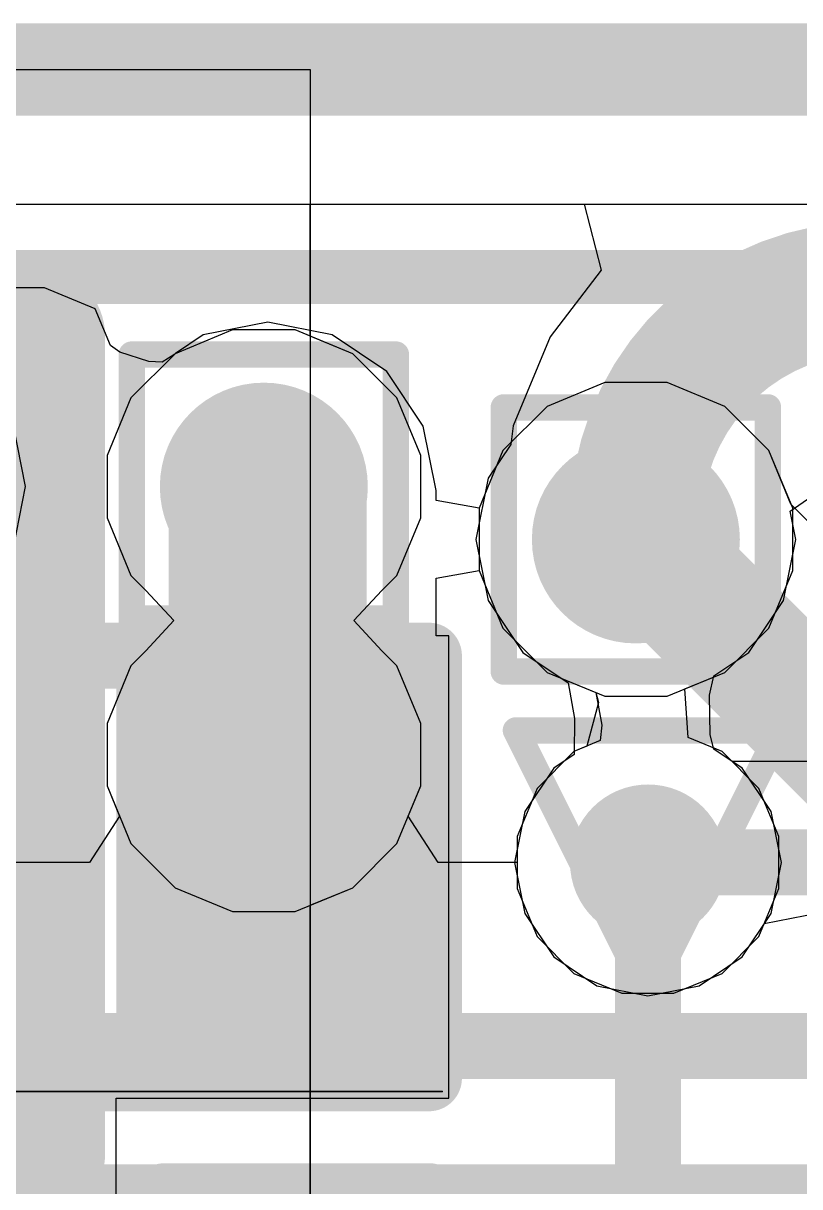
# Model space of a CAD drawing. Header units: inches. Extents: x -6 to 283, y -12 to 154.
# Drawn here: x 34.033 to 35.527, y 18.211 to 20.449 of the extents above; entities that cross this region are included whole.
import ezdxf

# ---------------------------------------------------------------- set-up
doc = ezdxf.new("R2010")
doc.units = ezdxf.units.IN
for name, color, linetype in [('Board Outline', 216, 'Continuous'), ('Bottom Layer', 5, 'Continuous'), ('Bottom Overlay', 54, 'Continuous'), ('Bottom Paste', 16, 'Continuous'), ('Bottom Solder', 6, 'Continuous'), ('Drill Drawing', 1, 'Continuous'), ('GND-1', 16, 'Continuous'), ('GND-2', 90, 'Continuous'), ('GND-3', 216, 'Continuous'), ('GND-4', 54, 'Continuous'), ('PWR-1', 156, 'Continuous'), ('PWR-2', 130, 'Continuous'), ('Signal L1', 76, 'Continuous'), ('Signal L2', 6, 'Continuous'), ('Top Layer', 1, 'Continuous'), ('Top Overlay', 2, 'Continuous'), ('Via Holes', 16, 'Continuous')]:
    doc.layers.add(name, color=color, linetype=linetype)

# ---------------------------------------------------------------- blocks, each defined once
blk = doc.blocks.new('AP6275S__49')
at = {"layer": 'Top Overlay'}
for points in [[(6.4008, 6.5532, 0.254, 0.254, 0), (7.5184, 6.5532, 0.254, 0.254, 0)], [(7.5184, 4.9784, 0.254, 0.254, 0), (7.5184, 6.5532, 0.254, 0.254, 0)]]:
    blk.add_lwpolyline(points, format="xyseb", dxfattribs=at)
for points in [[(7.4549, 6.5532, 0.127, 0.127, 1), (7.5819, 6.5532, 0.127, 0.127, 1)], [(7.4549, 6.5532, 0.127, 0.127, 1), (7.5819, 6.5532, 0.127, 0.127, 1)], [(7.4549, 4.9784, 0.127, 0.127, 1), (7.5819, 4.9784, 0.127, 0.127, 1)]]:
    blk.add_lwpolyline(points, format="xyseb", close=True, dxfattribs=at)
blk = doc.blocks.new('R___0402_B_138')
at = {"layer": 'Bottom Layer'}
for points in [[(-0.2413, 0.3175), (-0.2413, -0.3175), (-0.6985, -0.3175), (-0.6985, 0.3175)], [(0.6985, 0.3175), (0.6985, -0.3175), (0.2413, -0.3175), (0.2413, 0.3175)]]:
    blk.add_hatch(color=5, dxfattribs=at).paths.add_polyline_path(points)
at = {"layer": 'Bottom Paste'}
for points in [[(-0.2413, 0.3175), (-0.2413, -0.3175), (-0.6985, -0.3175), (-0.6985, 0.3175)], [(0.6985, 0.3175), (0.6985, -0.3175), (0.2413, -0.3175), (0.2413, 0.3175)]]:
    blk.add_hatch(color=16, dxfattribs=at).paths.add_polyline_path(points)
at = {"layer": 'Bottom Solder'}
for points in [[(-0.1863, 0.3725), (-0.1863, -0.3725), (-0.7535, -0.3725), (-0.7535, 0.3725)], [(0.7535, 0.3725), (0.7535, -0.3725), (0.1863, -0.3725), (0.1863, 0.3725)]]:
    blk.add_hatch(color=6, dxfattribs=at).paths.add_polyline_path(points)
at = {"layer": 'Bottom Overlay'}
for points in [[(0.7874, 0.4064, 0.127, 0.127, 0), (-0.7874, 0.4064, 0.127, 0.127, 0)], [(-0.7874, 0.4064, 0.127, 0.127, 0), (-0.7874, -0.4064, 0.127, 0.127, 0)], [(0.7874, 0.4064, 0.127, 0.127, 0), (0.7874, -0.4064, 0.127, 0.127, 0)], [(0.8128, 0.4318, 0.00323, 0.00323, 0), (-0.8128, 0.4318, 0.00323, 0.00323, 0)], [(0.7874, -0.4064, 0.127, 0.127, 0), (-0.7874, -0.4064, 0.127, 0.127, 0)]]:
    blk.add_lwpolyline(points, format="xyseb", dxfattribs=at)
for points in [[(-0.8191, 0.4064, 0.0635, 0.0635, 1), (-0.7556, 0.4064, 0.0635, 0.0635, 1)], [(-0.8191, 0.4064, 0.0635, 0.0635, 1), (-0.7556, 0.4064, 0.0635, 0.0635, 1)], [(0.7556, 0.4064, 0.0635, 0.0635, 1), (0.8191, 0.4064, 0.0635, 0.0635, 1)], [(0.7556, 0.4064, 0.0635, 0.0635, 1), (0.8191, 0.4064, 0.0635, 0.0635, 1)], [(-0.8136, 0.4318, 0.00161, 0.00161, 1), (-0.812, 0.4318, 0.00161, 0.00161, 1)], [(0.812, 0.4318, 0.00161, 0.00161, 1), (0.8136, 0.4318, 0.00161, 0.00161, 1)], [(-0.8191, -0.4064, 0.0635, 0.0635, 1), (-0.7556, -0.4064, 0.0635, 0.0635, 1)], [(-0.8191, -0.4064, 0.0635, 0.0635, 1), (-0.7556, -0.4064, 0.0635, 0.0635, 1)], [(0.7556, -0.4064, 0.0635, 0.0635, 1), (0.8191, -0.4064, 0.0635, 0.0635, 1)], [(0.7556, -0.4064, 0.0635, 0.0635, 1), (0.8191, -0.4064, 0.0635, 0.0635, 1)]]:
    blk.add_lwpolyline(points, format="xyseb", close=True, dxfattribs=at)
blk = doc.blocks.new('C___0402_B_473')
at = {"layer": 'Bottom Layer'}
for points in [[(-0.2413, 0.3175), (-0.2413, -0.3175), (-0.6985, -0.3175), (-0.6985, 0.3175)], [(0.6985, 0.3175), (0.6985, -0.3175), (0.2413, -0.3175), (0.2413, 0.3175)]]:
    blk.add_hatch(color=5, dxfattribs=at).paths.add_polyline_path(points)
at = {"layer": 'Bottom Paste'}
for points in [[(-0.2413, 0.3175), (-0.2413, -0.3175), (-0.6985, -0.3175), (-0.6985, 0.3175)], [(0.6985, 0.3175), (0.6985, -0.3175), (0.2413, -0.3175), (0.2413, 0.3175)]]:
    blk.add_hatch(color=16, dxfattribs=at).paths.add_polyline_path(points)
at = {"layer": 'Bottom Solder'}
for points in [[(-0.1813, 0.3775), (-0.1813, -0.3775), (-0.7585, -0.3775), (-0.7585, 0.3775)], [(0.7585, 0.3775), (0.7585, -0.3775), (0.1813, -0.3775), (0.1813, 0.3775)]]:
    blk.add_hatch(color=6, dxfattribs=at).paths.add_polyline_path(points)
at = {"layer": 'Bottom Overlay'}
for points in [[(-0.7874, 0.4064, 0.127, 0.127, 0), (-0.7874, -0.4064, 0.127, 0.127, 0)], [(-0.2794, 0.4064, 0.127, 0.127, 0), (-0.7874, 0.4064, 0.127, 0.127, 0)], [(0.7874, 0.4064, 0.127, 0.127, 0), (0.2794, 0.4064, 0.127, 0.127, 0)], [(0.7874, 0.4064, 0.127, 0.127, 0), (0.7874, -0.4064, 0.127, 0.127, 0)], [(-0.2794, -0.4064, 0.127, 0.127, 0), (-0.7874, -0.4064, 0.127, 0.127, 0)], [(0.7874, -0.4064, 0.127, 0.127, 0), (0.2794, -0.4064, 0.127, 0.127, 0)]]:
    blk.add_lwpolyline(points, format="xyseb", dxfattribs=at)
for points in [[(-0.8191, 0.4064, 0.0635, 0.0635, 1), (-0.7556, 0.4064, 0.0635, 0.0635, 1)], [(-0.8191, 0.4064, 0.0635, 0.0635, 1), (-0.7556, 0.4064, 0.0635, 0.0635, 1)], [(-0.3111, 0.4064, 0.0635, 0.0635, 1), (-0.2477, 0.4064, 0.0635, 0.0635, 1)], [(0.2477, 0.4064, 0.0635, 0.0635, 1), (0.3112, 0.4064, 0.0635, 0.0635, 1)], [(0.7556, 0.4064, 0.0635, 0.0635, 1), (0.8191, 0.4064, 0.0635, 0.0635, 1)], [(0.7556, 0.4064, 0.0635, 0.0635, 1), (0.8191, 0.4064, 0.0635, 0.0635, 1)], [(-0.8191, -0.4064, 0.0635, 0.0635, 1), (-0.7556, -0.4064, 0.0635, 0.0635, 1)], [(-0.8191, -0.4064, 0.0635, 0.0635, 1), (-0.7556, -0.4064, 0.0635, 0.0635, 1)], [(-0.3111, -0.4064, 0.0635, 0.0635, 1), (-0.2477, -0.4064, 0.0635, 0.0635, 1)], [(0.2477, -0.4064, 0.0635, 0.0635, 1), (0.3112, -0.4064, 0.0635, 0.0635, 1)], [(0.7556, -0.4064, 0.0635, 0.0635, 1), (0.8191, -0.4064, 0.0635, 0.0635, 1)], [(0.7556, -0.4064, 0.0635, 0.0635, 1), (0.8191, -0.4064, 0.0635, 0.0635, 1)]]:
    blk.add_lwpolyline(points, format="xyseb", close=True, dxfattribs=at)

msp = doc.modelspace()

# ---------------------------------------------------------------- hatches: boundary and pattern name
at = {"layer": 'Bottom Layer'}
msp.add_hatch(color=5, dxfattribs=at).paths.add_polyline_path([(32.0133, 17.4324), (34.0744, 17.4324), (34.0744, 19.8022), (32.0133, 19.8022)])
h = msp.add_hatch(color=5, dxfattribs=at)
edge = h.paths.add_edge_path()
edge.add_arc((34.4961, 19.5575), 0.2, 0, 360)
h = msp.add_hatch(color=5, dxfattribs=at)
edge = h.paths.add_edge_path()
edge.add_arc((35.2116, 19.4559), 0.2, 0, 360)
h = msp.add_hatch(color=5, dxfattribs=at)
edge = h.paths.add_edge_path()
edge.add_arc((34.4961, 19.0418), 0.2, 0, 360)
at = {"layer": 'GND-1'}
h = msp.add_hatch(color=16, dxfattribs=at)
edge = h.paths.add_edge_path()
edge.add_arc((34.4961, 19.5575), 0.2, 0, 360)
h = msp.add_hatch(color=16, dxfattribs=at)
edge = h.paths.add_edge_path()
edge.add_arc((35.2116, 19.4559), 0.2, 0, 360)
h = msp.add_hatch(color=16, dxfattribs=at)
edge = h.paths.add_edge_path()
edge.add_arc((34.4961, 19.0418), 0.2, 0, 360)
at = {"layer": 'GND-2'}
h = msp.add_hatch(color=90, dxfattribs=at)
edge = h.paths.add_edge_path()
edge.add_arc((34.4961, 19.5575), 0.2, 0, 360)
h = msp.add_hatch(color=90, dxfattribs=at)
edge = h.paths.add_edge_path()
edge.add_arc((35.2116, 19.4559), 0.2, 0, 360)
h = msp.add_hatch(color=90, dxfattribs=at)
edge = h.paths.add_edge_path()
edge.add_arc((34.4961, 19.0418), 0.2, 0, 360)
h = msp.add_hatch(color=90, dxfattribs=at)
edge = h.paths.add_edge_path()
edge.add_arc((35.2349, 18.8346), 0.15, 0, 360)
at = {"layer": 'GND-3'}
h = msp.add_hatch(color=216, dxfattribs=at)
edge = h.paths.add_edge_path()
edge.add_arc((34.4961, 19.5575), 0.2, 0, 360)
h = msp.add_hatch(color=216, dxfattribs=at)
edge = h.paths.add_edge_path()
edge.add_arc((35.2116, 19.4559), 0.2, 0, 360)
h = msp.add_hatch(color=216, dxfattribs=at)
edge = h.paths.add_edge_path()
edge.add_arc((34.4961, 19.0418), 0.2, 0, 360)
h = msp.add_hatch(color=216, dxfattribs=at)
edge = h.paths.add_edge_path()
edge.add_arc((35.2349, 18.8346), 0.15, 0, 360)
at = {"layer": 'GND-4'}
h = msp.add_hatch(color=54, dxfattribs=at)
edge = h.paths.add_edge_path()
edge.add_arc((34.4961, 19.5575), 0.2, 0, 360)
h = msp.add_hatch(color=54, dxfattribs=at)
edge = h.paths.add_edge_path()
edge.add_arc((35.2116, 19.4559), 0.2, 0, 360)
h = msp.add_hatch(color=54, dxfattribs=at)
edge = h.paths.add_edge_path()
edge.add_arc((34.4961, 19.0418), 0.2, 0, 360)
at = {"layer": 'PWR-1'}
h = msp.add_hatch(color=156, dxfattribs=at)
edge = h.paths.add_edge_path()
edge.add_arc((34.4961, 19.5575), 0.2, 0, 360)
h = msp.add_hatch(color=156, dxfattribs=at)
edge = h.paths.add_edge_path()
edge.add_arc((35.2116, 19.4559), 0.2, 0, 360)
h = msp.add_hatch(color=156, dxfattribs=at)
edge = h.paths.add_edge_path()
edge.add_arc((34.4961, 19.0418), 0.2, 0, 360)
h = msp.add_hatch(color=156, dxfattribs=at)
edge = h.paths.add_edge_path()
edge.add_arc((35.2349, 18.8346), 0.15, 0, 360)
at = {"layer": 'PWR-2'}
h = msp.add_hatch(color=130, dxfattribs=at)
edge = h.paths.add_edge_path()
edge.add_arc((34.4961, 19.5575), 0.2, 0, 360)
h = msp.add_hatch(color=130, dxfattribs=at)
edge = h.paths.add_edge_path()
edge.add_arc((35.2116, 19.4559), 0.2, 0, 360)
h = msp.add_hatch(color=130, dxfattribs=at)
edge = h.paths.add_edge_path()
edge.add_arc((34.4961, 19.0418), 0.2, 0, 360)
h = msp.add_hatch(color=130, dxfattribs=at)
edge = h.paths.add_edge_path()
edge.add_arc((35.2349, 18.8346), 0.15, 0, 360)
at = {"layer": 'Signal L1'}
h = msp.add_hatch(color=76, dxfattribs=at)
edge = h.paths.add_edge_path()
edge.add_arc((34.4961, 19.5575), 0.2, 0, 360)
h = msp.add_hatch(color=76, dxfattribs=at)
edge = h.paths.add_edge_path()
edge.add_arc((35.2116, 19.4559), 0.2, 0, 360)
h = msp.add_hatch(color=76, dxfattribs=at)
edge = h.paths.add_edge_path()
edge.add_arc((34.4961, 19.0418), 0.2, 0, 360)
h = msp.add_hatch(color=76, dxfattribs=at)
edge = h.paths.add_edge_path()
edge.add_arc((35.2349, 18.8346), 0.15, 0, 360)
at = {"layer": 'Signal L2'}
h = msp.add_hatch(color=6, dxfattribs=at)
edge = h.paths.add_edge_path()
edge.add_arc((34.4961, 19.5575), 0.2, 0, 360)
h = msp.add_hatch(color=6, dxfattribs=at)
edge = h.paths.add_edge_path()
edge.add_arc((35.2116, 19.4559), 0.2, 0, 360)
h = msp.add_hatch(color=6, dxfattribs=at)
edge = h.paths.add_edge_path()
edge.add_arc((34.4961, 19.0418), 0.2, 0, 360)
h = msp.add_hatch(color=6, dxfattribs=at)
edge = h.paths.add_edge_path()
edge.add_arc((35.2349, 18.8346), 0.15, 0, 360)
at = {"layer": 'Top Layer'}
h = msp.add_hatch(color=1, dxfattribs=at)
edge = h.paths.add_edge_path()
edge.add_arc((34.4961, 19.5575), 0.2, 0, 360)
h = msp.add_hatch(color=1, dxfattribs=at)
edge = h.paths.add_edge_path()
edge.add_arc((35.2116, 19.4559), 0.2, 0, 360)
h = msp.add_hatch(color=1, dxfattribs=at)
edge = h.paths.add_edge_path()
edge.add_arc((34.4961, 19.0418), 0.2, 0, 360)
at = {"layer": 'Via Holes'}
h = msp.add_hatch(color=7, dxfattribs=at)
edge = h.paths.add_edge_path()
edge.add_arc((34.4961, 19.5575), 0.1, 0, 360)
h = msp.add_hatch(color=7, dxfattribs=at)
edge = h.paths.add_edge_path()
edge.add_arc((35.2116, 19.4559), 0.1, 0, 360)
h = msp.add_hatch(color=7, dxfattribs=at)
edge = h.paths.add_edge_path()
edge.add_arc((34.4961, 19.0418), 0.1, 0, 360)
h = msp.add_hatch(color=7, dxfattribs=at)
edge = h.paths.add_edge_path()
edge.add_arc((35.2349, 18.8346), 0.075, 0, 360)

# ---------------------------------------------------------------- linework, layer by layer
at = {"layer": 'Board Outline'}
msp.add_lwpolyline([(12.0364, 20.3599, 0.1778, 0.1778, 0), (75.5509, 20.3599, 0.1778, 0.1778, 0)], format="xyseb", dxfattribs=at)
at = {"layer": 'Bottom Layer'}
for p, q in [((12.0364, 20.1009), (45.7536, 20.1009)), ((34.0744, 19.9397), (32.0133, 19.9397)), ((34.1716, 19.8994), (34.0744, 19.9397)), ((34.2009, 19.8287), (34.1716, 19.8994)), ((34.5035, 19.8739), (34.3796, 19.8492)), ((34.6274, 19.8492), (34.5035, 19.8739)), ((34.2192, 19.8163), (34.2009, 19.8287)), ((34.3796, 19.8492), (34.3262, 19.8136)), ((34.7324, 19.7791), (34.6274, 19.8492)), ((34.2751, 19.7982), (34.2192, 19.8163)), ((34.3246, 19.8125), (34.3008, 19.7966)), ((34.3253, 19.8132), (34.3246, 19.8125)), ((34.3262, 19.8136), (34.3253, 19.8132)), ((34.3008, 19.7966), (34.2751, 19.7982)), ((34.8026, 19.6741), (34.7324, 19.7791)), ((35.1516, 19.7575), (35.0408, 19.7116)), ((35.2716, 19.7575), (35.1516, 19.7575)), ((35.3825, 19.7116), (35.2716, 19.7575)), ((35.0408, 19.7116), (34.9559, 19.6268)), ((35.4673, 19.6268), (35.3825, 19.7116)), ((34.8272, 19.5502), (34.8026, 19.6741)), ((34.9559, 19.6268), (34.91, 19.5159)), ((35.5132, 19.5159), (35.4673, 19.6268)), ((34.8272, 19.5306), (34.8272, 19.5502)), ((34.91, 19.5159), (34.8272, 19.5306)), ((35.5132, 19.3959), (35.5132, 19.5159)), ((34.8272, 19.3813), (34.91, 19.3959)), ((34.8272, 19.2704), (34.8272, 19.3813)), ((34.91, 19.3959), (34.9559, 19.2851)), ((35.4673, 19.2851), (35.5132, 19.3959)), ((34.8517, 19.2704), (34.8272, 19.2704)), ((34.8517, 18.3814), (34.8517, 19.2704)), ((34.9559, 19.2851), (35.0408, 19.2002)), ((35.3825, 19.2002), (35.4673, 19.2851)), ((35.0408, 19.2002), (35.1516, 19.1543)), ((35.2716, 19.1543), (35.3825, 19.2002)), ((35.1516, 19.1543), (35.2716, 19.1543)), ((34.2119, 17.4324), (34.2119, 18.3814)), ((34.2119, 18.3814), (34.8517, 18.3814))]:
    msp.add_line(p, q, dxfattribs=at)
for points in [[(34.5035, 18.8333, 0.381, 0.381, 0), (34.5035, 19.5502, 0.381, 0.381, 0)], [(34.5035, 19.5502, 0.254, 0.254, 0), (34.5108, 19.5575, 0.254, 0.254, 0)], [(34.4961, 18.8259, 0.254, 0.254, 0), (34.5035, 18.8333, 0.254, 0.254, 0)]]:
    msp.add_lwpolyline(points, format="xyseb", dxfattribs=at)
for points in [[(34.4082, 19.5502, 0.1905, 0.1905, 1), (34.5987, 19.5502, 0.1905, 0.1905, 1)], [(34.44, 19.5502, 0.127, 0.127, 1), (34.567, 19.5502, 0.127, 0.127, 1)], [(34.4473, 19.5575, 0.127, 0.127, 1), (34.5743, 19.5575, 0.127, 0.127, 1)], [(34.4082, 18.8333, 0.1905, 0.1905, 1), (34.5987, 18.8333, 0.1905, 0.1905, 1)], [(34.44, 18.8333, 0.127, 0.127, 1), (34.567, 18.8333, 0.127, 0.127, 1)], [(34.4326, 18.8259, 0.127, 0.127, 1), (34.5596, 18.8259, 0.127, 0.127, 1)]]:
    msp.add_lwpolyline(points, format="xyseb", close=True, dxfattribs=at)
at = {"layer": 'Drill Drawing'}
for points in [[(34.2421, 19.8115, 0.0508, 0.0508, 0), (34.7501, 19.8115, 0.0508, 0.0508, 0)], [(34.2421, 19.3035, 0.0508, 0.0508, 0), (34.2421, 19.8115, 0.0508, 0.0508, 0)], [(34.7501, 19.3035, 0.0508, 0.0508, 0), (34.7501, 19.8115, 0.0508, 0.0508, 0)], [(34.9576, 19.7099, 0.0508, 0.0508, 0), (35.4656, 19.7099, 0.0508, 0.0508, 0)], [(34.9576, 19.2019, 0.0508, 0.0508, 0), (34.9576, 19.7099, 0.0508, 0.0508, 0)], [(35.4656, 19.2019, 0.0508, 0.0508, 0), (35.4656, 19.7099, 0.0508, 0.0508, 0)], [(34.2421, 19.3035, 0.0508, 0.0508, 0), (34.7501, 19.3035, 0.0508, 0.0508, 0)], [(34.2421, 19.2958, 0.0508, 0.0508, 0), (34.7501, 19.2958, 0.0508, 0.0508, 0)], [(34.2421, 18.7878, 0.0508, 0.0508, 0), (34.2421, 19.2958, 0.0508, 0.0508, 0)], [(34.7501, 18.7878, 0.0508, 0.0508, 0), (34.7501, 19.2958, 0.0508, 0.0508, 0)], [(34.9576, 19.2019, 0.0508, 0.0508, 0), (35.4656, 19.2019, 0.0508, 0.0508, 0)], [(34.9809, 19.0886, 0.0508, 0.0508, 0), (35.4889, 19.0886, 0.0508, 0.0508, 0)], [(34.9809, 19.0886, 0.0508, 0.0508, 0), (35.2349, 18.5806, 0.0508, 0.0508, 0)], [(35.2349, 18.5806, 0.0508, 0.0508, 0), (35.4889, 19.0886, 0.0508, 0.0508, 0)], [(34.2421, 18.7878, 0.0508, 0.0508, 0), (34.7501, 18.7878, 0.0508, 0.0508, 0)]]:
    msp.add_lwpolyline(points, format="xyseb", dxfattribs=at)
for points in [[(34.2294, 19.8115, 0.0254, 0.0254, 1), (34.2548, 19.8115, 0.0254, 0.0254, 1)], [(34.2294, 19.8115, 0.0254, 0.0254, 1), (34.2548, 19.8115, 0.0254, 0.0254, 1)], [(34.7374, 19.8115, 0.0254, 0.0254, 1), (34.7628, 19.8115, 0.0254, 0.0254, 1)], [(34.7374, 19.8115, 0.0254, 0.0254, 1), (34.7628, 19.8115, 0.0254, 0.0254, 1)], [(34.9449, 19.7099, 0.0254, 0.0254, 1), (34.9703, 19.7099, 0.0254, 0.0254, 1)], [(34.9449, 19.7099, 0.0254, 0.0254, 1), (34.9703, 19.7099, 0.0254, 0.0254, 1)], [(35.4529, 19.7099, 0.0254, 0.0254, 1), (35.4783, 19.7099, 0.0254, 0.0254, 1)], [(35.4529, 19.7099, 0.0254, 0.0254, 1), (35.4783, 19.7099, 0.0254, 0.0254, 1)], [(34.2294, 19.3035, 0.0254, 0.0254, 1), (34.2548, 19.3035, 0.0254, 0.0254, 1)], [(34.2294, 19.3035, 0.0254, 0.0254, 1), (34.2548, 19.3035, 0.0254, 0.0254, 1)], [(34.2294, 19.2958, 0.0254, 0.0254, 1), (34.2548, 19.2958, 0.0254, 0.0254, 1)], [(34.2294, 19.2958, 0.0254, 0.0254, 1), (34.2548, 19.2958, 0.0254, 0.0254, 1)], [(34.7374, 19.3035, 0.0254, 0.0254, 1), (34.7628, 19.3035, 0.0254, 0.0254, 1)], [(34.7374, 19.3035, 0.0254, 0.0254, 1), (34.7628, 19.3035, 0.0254, 0.0254, 1)], [(34.7374, 19.2958, 0.0254, 0.0254, 1), (34.7628, 19.2958, 0.0254, 0.0254, 1)], [(34.7374, 19.2958, 0.0254, 0.0254, 1), (34.7628, 19.2958, 0.0254, 0.0254, 1)], [(34.9449, 19.2019, 0.0254, 0.0254, 1), (34.9703, 19.2019, 0.0254, 0.0254, 1)], [(34.9449, 19.2019, 0.0254, 0.0254, 1), (34.9703, 19.2019, 0.0254, 0.0254, 1)], [(35.4529, 19.2019, 0.0254, 0.0254, 1), (35.4783, 19.2019, 0.0254, 0.0254, 1)], [(35.4529, 19.2019, 0.0254, 0.0254, 1), (35.4783, 19.2019, 0.0254, 0.0254, 1)], [(34.9682, 19.0886, 0.0254, 0.0254, 1), (34.9936, 19.0886, 0.0254, 0.0254, 1)], [(34.9682, 19.0886, 0.0254, 0.0254, 1), (34.9936, 19.0886, 0.0254, 0.0254, 1)], [(35.4762, 19.0886, 0.0254, 0.0254, 1), (35.5016, 19.0886, 0.0254, 0.0254, 1)], [(35.4762, 19.0886, 0.0254, 0.0254, 1), (35.5016, 19.0886, 0.0254, 0.0254, 1)], [(34.2294, 18.7878, 0.0254, 0.0254, 1), (34.2548, 18.7878, 0.0254, 0.0254, 1)], [(34.2294, 18.7878, 0.0254, 0.0254, 1), (34.2548, 18.7878, 0.0254, 0.0254, 1)], [(34.7374, 18.7878, 0.0254, 0.0254, 1), (34.7628, 18.7878, 0.0254, 0.0254, 1)], [(34.7374, 18.7878, 0.0254, 0.0254, 1), (34.7628, 18.7878, 0.0254, 0.0254, 1)], [(35.2222, 18.5806, 0.0254, 0.0254, 1), (35.2476, 18.5806, 0.0254, 0.0254, 1)], [(35.2222, 18.5806, 0.0254, 0.0254, 1), (35.2476, 18.5806, 0.0254, 0.0254, 1)]]:
    msp.add_lwpolyline(points, format="xyseb", close=True, dxfattribs=at)
at = {"layer": 'GND-1'}
for p, q in [((12.0364, 20.1009), (75.5508, 20.1009)), ((34.4361, 19.8591), (34.3253, 19.8132)), ((34.5561, 19.8591), (34.4361, 19.8591)), ((34.667, 19.8132), (34.5561, 19.8591)), ((34.3253, 19.8132), (34.2405, 19.7284)), ((34.7518, 19.7284), (34.667, 19.8132)), ((35.1516, 19.7575), (35.0408, 19.7116)), ((35.2716, 19.7575), (35.1516, 19.7575)), ((35.3825, 19.7116), (35.2716, 19.7575)), ((34.2405, 19.7284), (34.1945, 19.6175)), ((34.7977, 19.6175), (34.7518, 19.7284)), ((35.0408, 19.7116), (34.9559, 19.6268)), ((35.4673, 19.6268), (35.3825, 19.7116)), ((34.9559, 19.6268), (34.91, 19.5159)), ((35.5132, 19.5159), (35.4673, 19.6268)), ((34.1945, 19.6175), (34.1945, 19.4975)), ((34.7977, 19.4975), (34.7977, 19.6175)), ((34.91, 19.5159), (34.91, 19.3959)), ((35.5132, 19.3959), (35.5132, 19.5159)), ((34.1945, 19.4975), (34.2405, 19.3867)), ((34.7518, 19.3867), (34.7977, 19.4975)), ((34.2405, 19.3867), (34.2694, 19.3578)), ((34.7229, 19.3578), (34.7518, 19.3867)), ((34.91, 19.3959), (34.9559, 19.2851)), ((35.4673, 19.2851), (35.5132, 19.3959)), ((34.2694, 19.3578), (34.3233, 19.2997)), ((34.669, 19.2997), (34.7229, 19.3578)), ((34.3233, 19.2997), (34.2694, 19.2416)), ((34.7229, 19.2416), (34.669, 19.2997)), ((34.9559, 19.2851), (35.0408, 19.2002)), ((35.3825, 19.2002), (35.4673, 19.2851)), ((34.2694, 19.2416), (34.2405, 19.2127)), ((34.7518, 19.2127), (34.7229, 19.2416)), ((34.2405, 19.2127), (34.1945, 19.1018)), ((34.7977, 19.1018), (34.7518, 19.2127)), ((35.0408, 19.2002), (35.1516, 19.1543)), ((35.2716, 19.1543), (35.3825, 19.2002)), ((35.1516, 19.1543), (35.2716, 19.1543)), ((34.1945, 19.1018), (34.1945, 18.9818)), ((34.7977, 18.9818), (34.7977, 19.1018)), ((34.1945, 18.9818), (34.2405, 18.871)), ((34.7518, 18.871), (34.7977, 18.9818)), ((34.2405, 18.871), (34.3253, 18.7861)), ((34.667, 18.7861), (34.7518, 18.871)), ((34.3253, 18.7861), (34.4361, 18.7402)), ((34.5561, 18.7402), (34.667, 18.7861)), ((34.4361, 18.7402), (34.5561, 18.7402))]:
    msp.add_line(p, q, dxfattribs=at)
at = {"layer": 'GND-2'}
for p, q in [((12.0364, 20.1009), (75.5508, 20.1009)), ((34.4361, 19.8591), (34.3253, 19.8132)), ((34.5561, 19.8591), (34.4361, 19.8591)), ((34.667, 19.8132), (34.5561, 19.8591)), ((34.3253, 19.8132), (34.2405, 19.7284)), ((34.7518, 19.7284), (34.667, 19.8132)), ((35.1516, 19.7575), (35.0408, 19.7116)), ((35.2716, 19.7575), (35.1516, 19.7575)), ((35.3825, 19.7116), (35.2716, 19.7575)), ((34.2405, 19.7284), (34.1945, 19.6175)), ((34.7977, 19.6175), (34.7518, 19.7284)), ((35.0408, 19.7116), (34.9559, 19.6268)), ((35.4673, 19.6268), (35.3825, 19.7116)), ((34.9559, 19.6268), (34.91, 19.5159)), ((35.5132, 19.5159), (35.4673, 19.6268)), ((34.1945, 19.6175), (34.1945, 19.4975)), ((34.7977, 19.4975), (34.7977, 19.6175)), ((34.91, 19.5159), (34.91, 19.3959)), ((35.5132, 19.3959), (35.5132, 19.5159)), ((34.1945, 19.4975), (34.2405, 19.3867)), ((34.7518, 19.3867), (34.7977, 19.4975)), ((34.2405, 19.3867), (34.2694, 19.3578)), ((34.7229, 19.3578), (34.7518, 19.3867)), ((34.91, 19.3959), (34.9559, 19.2851)), ((35.4673, 19.2851), (35.5132, 19.3959)), ((34.2694, 19.3578), (34.3233, 19.2997)), ((34.669, 19.2997), (34.7229, 19.3578)), ((34.3233, 19.2997), (34.2694, 19.2416)), ((34.7229, 19.2416), (34.669, 19.2997)), ((34.9559, 19.2851), (35.0408, 19.2002)), ((35.3825, 19.2002), (35.4673, 19.2851)), ((34.2694, 19.2416), (34.2405, 19.2127)), ((34.7518, 19.2127), (34.7229, 19.2416)), ((34.2405, 19.2127), (34.1945, 19.1018)), ((34.7977, 19.1018), (34.7518, 19.2127)), ((35.0408, 19.2002), (35.1343, 19.1615)), ((35.3055, 19.1683), (35.3825, 19.2002)), ((35.1343, 19.1615), (35.1461, 19.0984)), ((35.3122, 19.0749), (35.3055, 19.1683)), ((34.1945, 19.1018), (34.1945, 18.9818)), ((34.7977, 18.9818), (34.7977, 19.1018)), ((35.1461, 19.0984), (35.1431, 19.0689)), ((35.1431, 19.0689), (35.0924, 19.0479)), ((35.3774, 19.0479), (35.3122, 19.0749)), ((35.0924, 19.0479), (35.0216, 18.9771)), ((35.4482, 18.9771), (35.3774, 19.0479)), ((34.1945, 18.9818), (34.2405, 18.871)), ((34.7518, 18.871), (34.7977, 18.9818)), ((35.0216, 18.9771), (34.9833, 18.8847)), ((35.4865, 18.8847), (35.4482, 18.9771)), ((34.2405, 18.871), (34.3253, 18.7861)), ((34.667, 18.7861), (34.7518, 18.871)), ((34.9833, 18.8847), (34.9833, 18.7846)), ((35.4865, 18.7846), (35.4865, 18.8847)), ((34.3253, 18.7861), (34.4361, 18.7402)), ((34.5561, 18.7402), (34.667, 18.7861)), ((34.9833, 18.7846), (35.0216, 18.6921)), ((35.4482, 18.6921), (35.4865, 18.7846)), ((34.4361, 18.7402), (34.5561, 18.7402)), ((35.0216, 18.6921), (35.0924, 18.6213)), ((35.3774, 18.6213), (35.4482, 18.6921)), ((35.0924, 18.6213), (35.1848, 18.583)), ((35.2849, 18.583), (35.3774, 18.6213)), ((35.1848, 18.583), (35.2849, 18.583))]:
    msp.add_line(p, q, dxfattribs=at)
at = {"layer": 'GND-3'}
for p, q in [((12.0364, 20.1009), (75.5508, 20.1009)), ((34.4361, 19.8591), (34.3253, 19.8132)), ((34.5561, 19.8591), (34.4361, 19.8591)), ((34.667, 19.8132), (34.5561, 19.8591)), ((34.3253, 19.8132), (34.2405, 19.7284)), ((34.7518, 19.7284), (34.667, 19.8132)), ((35.1516, 19.7575), (35.0408, 19.7116)), ((35.2716, 19.7575), (35.1516, 19.7575)), ((35.3825, 19.7116), (35.2716, 19.7575)), ((34.2405, 19.7284), (34.1945, 19.6175)), ((34.7977, 19.6175), (34.7518, 19.7284)), ((35.0408, 19.7116), (34.9559, 19.6268)), ((35.4673, 19.6268), (35.3825, 19.7116)), ((34.9559, 19.6268), (34.91, 19.5159)), ((35.5132, 19.5159), (35.4673, 19.6268)), ((34.1945, 19.6175), (34.1945, 19.4975)), ((34.7977, 19.4975), (34.7977, 19.6175)), ((34.91, 19.5159), (34.91, 19.3959)), ((35.5132, 19.3959), (35.5132, 19.5159)), ((34.1945, 19.4975), (34.2405, 19.3867)), ((34.7518, 19.3867), (34.7977, 19.4975)), ((34.2405, 19.3867), (34.2694, 19.3578)), ((34.7229, 19.3578), (34.7518, 19.3867)), ((34.91, 19.3959), (34.9559, 19.2851)), ((35.4673, 19.2851), (35.5132, 19.3959)), ((34.2694, 19.3578), (34.3233, 19.2997)), ((34.669, 19.2997), (34.7229, 19.3578)), ((34.3233, 19.2997), (34.2694, 19.2416)), ((34.7229, 19.2416), (34.669, 19.2997)), ((34.9559, 19.2851), (35.0408, 19.2002)), ((35.3825, 19.2002), (35.4673, 19.2851)), ((34.2694, 19.2416), (34.2405, 19.2127)), ((34.7518, 19.2127), (34.7229, 19.2416)), ((34.2405, 19.2127), (34.1945, 19.1018)), ((34.7977, 19.1018), (34.7518, 19.2127)), ((35.0408, 19.2002), (35.1343, 19.1615)), ((35.3055, 19.1683), (35.3825, 19.2002)), ((35.1343, 19.1615), (35.1461, 19.0984)), ((35.3122, 19.0749), (35.3055, 19.1683)), ((34.1945, 19.1018), (34.1945, 18.9818)), ((34.7977, 18.9818), (34.7977, 19.1018)), ((35.1461, 19.0984), (35.1431, 19.0689)), ((35.1431, 19.0689), (35.0924, 19.0479)), ((35.3774, 19.0479), (35.3122, 19.0749)), ((35.0924, 19.0479), (35.0216, 18.9771)), ((35.4482, 18.9771), (35.3774, 19.0479)), ((34.1945, 18.9818), (34.2405, 18.871)), ((34.7518, 18.871), (34.7977, 18.9818)), ((35.0216, 18.9771), (34.9833, 18.8847)), ((35.4865, 18.8847), (35.4482, 18.9771)), ((34.2405, 18.871), (34.3253, 18.7861)), ((34.667, 18.7861), (34.7518, 18.871)), ((34.9833, 18.8847), (34.9833, 18.7846)), ((35.4865, 18.7846), (35.4865, 18.8847)), ((34.3253, 18.7861), (34.4361, 18.7402)), ((34.5561, 18.7402), (34.667, 18.7861)), ((34.9833, 18.7846), (35.0216, 18.6921)), ((35.4482, 18.6921), (35.4865, 18.7846)), ((34.4361, 18.7402), (34.5561, 18.7402)), ((35.0216, 18.6921), (35.0924, 18.6213)), ((35.3774, 18.6213), (35.4482, 18.6921)), ((35.0924, 18.6213), (35.1848, 18.583)), ((35.2849, 18.583), (35.3774, 18.6213)), ((35.1848, 18.583), (35.2849, 18.583))]:
    msp.add_line(p, q, dxfattribs=at)
at = {"layer": 'GND-4'}
for p, q in [((12.0364, 20.1009), (75.5508, 20.1009)), ((34.4361, 19.8591), (34.3253, 19.8132)), ((34.5561, 19.8591), (34.4361, 19.8591)), ((34.667, 19.8132), (34.5561, 19.8591)), ((34.3253, 19.8132), (34.2405, 19.7284)), ((34.7518, 19.7284), (34.667, 19.8132)), ((35.1516, 19.7575), (35.0408, 19.7116)), ((35.2716, 19.7575), (35.1516, 19.7575)), ((35.3825, 19.7116), (35.2716, 19.7575)), ((34.2405, 19.7284), (34.1945, 19.6175)), ((34.7977, 19.6175), (34.7518, 19.7284)), ((35.0408, 19.7116), (34.9559, 19.6268)), ((35.4673, 19.6268), (35.3825, 19.7116)), ((34.9559, 19.6268), (34.91, 19.5159)), ((35.5132, 19.5159), (35.4673, 19.6268)), ((34.1945, 19.6175), (34.1945, 19.4975)), ((34.7977, 19.4975), (34.7977, 19.6175)), ((34.91, 19.5159), (34.91, 19.3959)), ((35.5132, 19.3959), (35.5132, 19.5159)), ((34.1945, 19.4975), (34.2405, 19.3867)), ((34.7518, 19.3867), (34.7977, 19.4975)), ((34.2405, 19.3867), (34.2694, 19.3578)), ((34.7229, 19.3578), (34.7518, 19.3867)), ((34.91, 19.3959), (34.9559, 19.2851)), ((35.4673, 19.2851), (35.5132, 19.3959)), ((34.2694, 19.3578), (34.3233, 19.2997)), ((34.669, 19.2997), (34.7229, 19.3578)), ((34.3233, 19.2997), (34.2694, 19.2416)), ((34.7229, 19.2416), (34.669, 19.2997)), ((34.9559, 19.2851), (35.0408, 19.2002)), ((35.3825, 19.2002), (35.4673, 19.2851)), ((34.2694, 19.2416), (34.2405, 19.2127)), ((34.7518, 19.2127), (34.7229, 19.2416)), ((34.2405, 19.2127), (34.1945, 19.1018)), ((34.7977, 19.1018), (34.7518, 19.2127)), ((35.0408, 19.2002), (35.1516, 19.1543)), ((35.2716, 19.1543), (35.3825, 19.2002)), ((35.1516, 19.1543), (35.2716, 19.1543)), ((34.1945, 19.1018), (34.1945, 18.9818)), ((34.7977, 18.9818), (34.7977, 19.1018)), ((34.1945, 18.9818), (34.2405, 18.871)), ((34.7518, 18.871), (34.7977, 18.9818)), ((34.2405, 18.871), (34.3253, 18.7861)), ((34.667, 18.7861), (34.7518, 18.871)), ((34.3253, 18.7861), (34.4361, 18.7402)), ((34.5561, 18.7402), (34.667, 18.7861)), ((34.4361, 18.7402), (34.5561, 18.7402))]:
    msp.add_line(p, q, dxfattribs=at)
at = {"layer": 'PWR-1'}
for p, q in [((33.9594, 20.1009), (35.112, 20.1009)), ((35.112, 20.1009), (35.1449, 19.9739)), ((35.1449, 19.9739), (35.0466, 19.8458)), ((35.0466, 19.8458), (34.9757, 19.6746)), ((34.0379, 19.5575), (34.0145, 19.6752)), ((34.9757, 19.6746), (34.971, 19.6387)), ((34.971, 19.6387), (34.9275, 19.5736)), ((35.5084, 19.51), (35.6114, 19.5819)), ((34.9275, 19.5736), (34.9041, 19.4559)), ((34.0145, 19.4398), (34.0379, 19.5575)), ((35.5191, 19.4559), (35.5084, 19.51)), ((34.9041, 19.4559), (34.9275, 19.3382)), ((35.4957, 19.3382), (35.5191, 19.4559)), ((34.9275, 19.3382), (34.9942, 19.2385)), ((35.4291, 19.2385), (35.4957, 19.3382)), ((34.9942, 19.2385), (35.0813, 19.1802)), ((35.3618, 19.1935), (35.4291, 19.2385)), ((35.0813, 19.1802), (35.0936, 19.1115)), ((35.3531, 19.1565), (35.3618, 19.1935)), ((35.3542, 19.0802), (35.3531, 19.1565)), ((35.0936, 19.1115), (35.0931, 19.0425)), ((35.3618, 19.0524), (35.3542, 19.0802)), ((35.4163, 19.016), (35.3618, 19.0524)), ((35.0931, 19.0425), (35.0535, 19.016)), ((35.0535, 19.016), (34.9979, 18.9328)), ((35.4719, 18.9328), (35.4163, 19.016)), ((34.9979, 18.9328), (34.9783, 18.8346)), ((35.4914, 18.8346), (35.4719, 18.9328)), ((34.9783, 18.8346), (34.9979, 18.7364)), ((35.4719, 18.7364), (35.4914, 18.8346)), ((34.9979, 18.7364), (35.0535, 18.6532)), ((35.4163, 18.6532), (35.4719, 18.7364)), ((35.0535, 18.6532), (35.1367, 18.5976)), ((35.333, 18.5976), (35.4163, 18.6532)), ((35.1367, 18.5976), (35.2349, 18.5781)), ((35.2349, 18.5781), (35.333, 18.5976))]:
    msp.add_line(p, q, dxfattribs=at)
for points in [[(35.2116, 19.4909, 0.254, 0.254, -0.414214), (35.6613, 19.9406, 0.254, 0.254, 0)], [(35.2116, 19.4559, 0.254, 0.254, 0), (35.2116, 19.4909, 0.254, 0.254, 0)]]:
    msp.add_lwpolyline(points, format="xyseb", dxfattribs=at)
for points in [[(35.1481, 19.4909, 0.127, 0.127, 1), (35.2751, 19.4909, 0.127, 0.127, 1)], [(35.1481, 19.4909, 0.127, 0.127, 1), (35.2751, 19.4909, 0.127, 0.127, 1)], [(35.1481, 19.4559, 0.127, 0.127, 1), (35.2751, 19.4559, 0.127, 0.127, 1)]]:
    msp.add_lwpolyline(points, format="xyseb", close=True, dxfattribs=at)
at = {"layer": 'PWR-2'}
for p, q in [((17.934, 20.1009), (36.3945, 20.1009)), ((34.4361, 19.8591), (34.3253, 19.8132)), ((34.5561, 19.8591), (34.4361, 19.8591)), ((34.667, 19.8132), (34.5561, 19.8591)), ((34.3253, 19.8132), (34.2405, 19.7284)), ((34.7518, 19.7284), (34.667, 19.8132)), ((35.1516, 19.7575), (35.0408, 19.7116)), ((35.2716, 19.7575), (35.1516, 19.7575)), ((35.3825, 19.7116), (35.2716, 19.7575)), ((34.2405, 19.7284), (34.1945, 19.6175)), ((34.7977, 19.6175), (34.7518, 19.7284)), ((35.0408, 19.7116), (34.9559, 19.6268)), ((35.4673, 19.6268), (35.3825, 19.7116)), ((34.9559, 19.6268), (34.91, 19.5159)), ((35.5099, 19.5239), (35.4673, 19.6268)), ((34.1945, 19.6175), (34.1945, 19.4975)), ((34.7977, 19.4975), (34.7977, 19.6175)), ((34.91, 19.5159), (34.91, 19.3959)), ((35.5806, 19.4531), (35.5099, 19.5239)), ((34.1945, 19.4975), (34.2405, 19.3867)), ((34.7518, 19.3867), (34.7977, 19.4975)), ((34.2405, 19.3867), (34.2694, 19.3578)), ((34.7229, 19.3578), (34.7518, 19.3867)), ((34.91, 19.3959), (34.9559, 19.2851)), ((34.2694, 19.3578), (34.3233, 19.2997)), ((34.669, 19.2997), (34.7229, 19.3578)), ((34.3233, 19.2997), (34.2694, 19.2416)), ((34.7229, 19.2416), (34.669, 19.2997)), ((34.9559, 19.2851), (35.0408, 19.2002)), ((34.2694, 19.2416), (34.2405, 19.2127)), ((34.7518, 19.2127), (34.7229, 19.2416)), ((34.2405, 19.2127), (34.1945, 19.1018)), ((34.7977, 19.1018), (34.7518, 19.2127)), ((35.0408, 19.2002), (35.1343, 19.1615)), ((35.1343, 19.1615), (35.1397, 19.1426)), ((35.1397, 19.1426), (35.1173, 19.0582)), ((34.1945, 19.1018), (34.1945, 18.9818)), ((34.7977, 18.9818), (34.7977, 19.1018)), ((35.0924, 19.0479), (35.0216, 18.9771)), ((35.1173, 19.0582), (35.0924, 19.0479)), ((34.1945, 18.9818), (34.2405, 18.871)), ((34.7518, 18.871), (34.7977, 18.9818)), ((35.0216, 18.9771), (34.9833, 18.8847)), ((34.2405, 18.871), (34.3253, 18.7861)), ((34.667, 18.7861), (34.7518, 18.871)), ((34.9833, 18.8847), (34.9833, 18.7846)), ((34.3253, 18.7861), (34.4361, 18.7402)), ((34.5561, 18.7402), (34.667, 18.7861)), ((34.9833, 18.7846), (35.0216, 18.6921)), ((34.4361, 18.7402), (34.5561, 18.7402)), ((35.4585, 18.7171), (35.5634, 18.7379)), ((35.4482, 18.6921), (35.4585, 18.7171)), ((35.0216, 18.6921), (35.0924, 18.6213)), ((35.3774, 18.6213), (35.4482, 18.6921)), ((35.0924, 18.6213), (35.1848, 18.583)), ((35.2849, 18.583), (35.3774, 18.6213)), ((35.1848, 18.583), (35.2849, 18.583))]:
    msp.add_line(p, q, dxfattribs=at)
msp.add_lwpolyline([(35.2116, 19.4559, 0.254, 0.254, 0), (37.2543, 17.4133, 0.254, 0.254, 0)], format="xyseb", dxfattribs=at)
msp.add_lwpolyline([(35.1481, 19.4559, 0.127, 0.127, 1), (35.2751, 19.4559, 0.127, 0.127, 1)], format="xyseb", close=True, dxfattribs=at)
at = {"layer": 'Signal L1'}
for points in [[(31.3415, 19.9609, 0.1041, 0.1041, 0), (37.8912, 19.9609, 0.1041, 0.1041, 0)], [(35.2349, 14.4104, 0.127, 0.127, 0), (35.2349, 18.8346, 0.127, 0.127, 0)]]:
    msp.add_lwpolyline(points, format="xyseb", dxfattribs=at)
msp.add_lwpolyline([(35.2031, 18.8346, 0.0635, 0.0635, 1), (35.2666, 18.8346, 0.0635, 0.0635, 1)], format="xyseb", close=True, dxfattribs=at)
at = {"layer": 'Signal L2'}
for p, q in [((12.0364, 20.1009), (75.5508, 20.1009)), ((34.4361, 19.8591), (34.3253, 19.8132)), ((34.5561, 19.8591), (34.4361, 19.8591)), ((34.667, 19.8132), (34.5561, 19.8591)), ((34.3253, 19.8132), (34.2405, 19.7284)), ((34.7518, 19.7284), (34.667, 19.8132)), ((35.1516, 19.7575), (35.0408, 19.7116)), ((35.2716, 19.7575), (35.1516, 19.7575)), ((35.3825, 19.7116), (35.2716, 19.7575)), ((34.2405, 19.7284), (34.1945, 19.6175)), ((34.7977, 19.6175), (34.7518, 19.7284)), ((35.0408, 19.7116), (34.9559, 19.6268)), ((35.4673, 19.6268), (35.3825, 19.7116)), ((34.9559, 19.6268), (34.91, 19.5159)), ((35.5132, 19.5159), (35.4673, 19.6268)), ((34.1945, 19.6175), (34.1945, 19.4975)), ((34.7977, 19.4975), (34.7977, 19.6175)), ((34.91, 19.5159), (34.91, 19.3959)), ((35.5132, 19.3959), (35.5132, 19.5159)), ((34.1945, 19.4975), (34.2405, 19.3867)), ((34.7518, 19.3867), (34.7977, 19.4975)), ((34.2405, 19.3867), (34.2694, 19.3578)), ((34.7229, 19.3578), (34.7518, 19.3867)), ((34.91, 19.3959), (34.9559, 19.2851)), ((35.4673, 19.2851), (35.5132, 19.3959)), ((34.2694, 19.3578), (34.3233, 19.2997)), ((34.669, 19.2997), (34.7229, 19.3578)), ((34.3233, 19.2997), (34.2694, 19.2416)), ((34.7229, 19.2416), (34.669, 19.2997)), ((34.9559, 19.2851), (35.0408, 19.2002)), ((35.3825, 19.2002), (35.4673, 19.2851)), ((34.2694, 19.2416), (34.2405, 19.2127)), ((34.7518, 19.2127), (34.7229, 19.2416)), ((34.2405, 19.2127), (34.1945, 19.1018)), ((34.7977, 19.1018), (34.7518, 19.2127)), ((35.0408, 19.2002), (35.1343, 19.1615)), ((35.3055, 19.1683), (35.3825, 19.2002)), ((35.1343, 19.1615), (35.1461, 19.0984)), ((35.3122, 19.0749), (35.3055, 19.1683)), ((34.1945, 19.1018), (34.1945, 18.9818)), ((34.7977, 18.9818), (34.7977, 19.1018)), ((35.1461, 19.0984), (35.1431, 19.0689)), ((35.1431, 19.0689), (35.0924, 19.0479)), ((35.3774, 19.0479), (35.3122, 19.0749)), ((35.0924, 19.0479), (35.0216, 18.9771)), ((35.3965, 19.0288), (35.3774, 19.0479)), ((36.5349, 19.0288), (35.3965, 19.0288)), ((34.1945, 18.9818), (34.2187, 18.9235)), ((34.7736, 18.9235), (34.7977, 18.9818)), ((35.0216, 18.9771), (34.9833, 18.8847)), ((34.2187, 18.9235), (34.1607, 18.8346)), ((34.8316, 18.8346), (34.7736, 18.9235)), ((34.9833, 18.8847), (34.9833, 18.8346)), ((34.1607, 18.8346), (17.3268, 18.8346)), ((34.9833, 18.8346), (34.8316, 18.8346))]:
    msp.add_line(p, q, dxfattribs=at)
for points in [[(35.2349, 18.8346, 0.127, 0.127, 0), (76.1879, 18.8346, 0.127, 0.127, 0)], [(17.4592, 18.4816, 0.127, 0.127, 0), (48.3941, 18.4816, 0.127, 0.127, 0)], [(17.5798, 18.1904, 0.127, 0.127, 0), (48.231, 18.1904, 0.127, 0.127, 0)]]:
    msp.add_lwpolyline(points, format="xyseb", dxfattribs=at)
msp.add_lwpolyline([(35.2031, 18.8346, 0.0635, 0.0635, 1), (35.2666, 18.8346, 0.0635, 0.0635, 1)], format="xyseb", close=True, dxfattribs=at)
at = {"layer": 'Top Layer'}
for p, q in [((31.8401, 20.3599), (34.5851, 20.3599)), ((34.5851, 20.3599), (34.5851, 8.2251)), ((34.5851, 19.8471), (34.5851, 20.1009)), ((34.5851, 20.1009), (46.9944, 20.1009)), ((34.667, 19.8132), (34.5851, 19.8471)), ((34.7518, 19.7284), (34.667, 19.8132)), ((35.1516, 19.7575), (35.0408, 19.7116)), ((35.2716, 19.7575), (35.1516, 19.7575)), ((35.3825, 19.7116), (35.2716, 19.7575)), ((34.7977, 19.6175), (34.7518, 19.7284)), ((35.0408, 19.7116), (34.9559, 19.6268)), ((35.4673, 19.6268), (35.3825, 19.7116)), ((34.9559, 19.6268), (34.91, 19.5159)), ((35.5132, 19.5159), (35.4673, 19.6268)), ((34.7977, 19.4975), (34.7977, 19.6175)), ((34.91, 19.5159), (34.91, 19.3959)), ((35.5132, 19.3959), (35.5132, 19.5159)), ((34.7518, 19.3867), (34.7977, 19.4975)), ((34.7229, 19.3578), (34.7518, 19.3867)), ((34.91, 19.3959), (34.9559, 19.2851)), ((35.4673, 19.2851), (35.5132, 19.3959)), ((34.669, 19.2997), (34.7229, 19.3578)), ((34.7229, 19.2416), (34.669, 19.2997)), ((34.9559, 19.2851), (35.0408, 19.2002)), ((35.3825, 19.2002), (35.4673, 19.2851)), ((34.7518, 19.2127), (34.7229, 19.2416)), ((34.7977, 19.1018), (34.7518, 19.2127)), ((35.0408, 19.2002), (35.1516, 19.1543)), ((35.2716, 19.1543), (35.3825, 19.2002)), ((35.1516, 19.1543), (35.2716, 19.1543)), ((34.7977, 18.9818), (34.7977, 19.1018)), ((34.7518, 18.871), (34.7977, 18.9818)), ((34.667, 18.7861), (34.7518, 18.871)), ((34.5851, 18.7522), (34.667, 18.7861)), ((34.5851, 8.2251), (34.5851, 18.7522))]:
    msp.add_line(p, q, dxfattribs=at)

# ---------------------------------------------------------------- block references
msp.add_blockref('AP6275S__49', (26.5454, 13.2951))
at = {"rotation": 180}
for name, p in [('R___0402_B_138', (34.0262, 18.8259)), ('C___0402_B_473', (34.0262, 17.7863))]:
    msp.add_blockref(name, p, dxfattribs=at)

doc.saveas('drawing.dxf')
